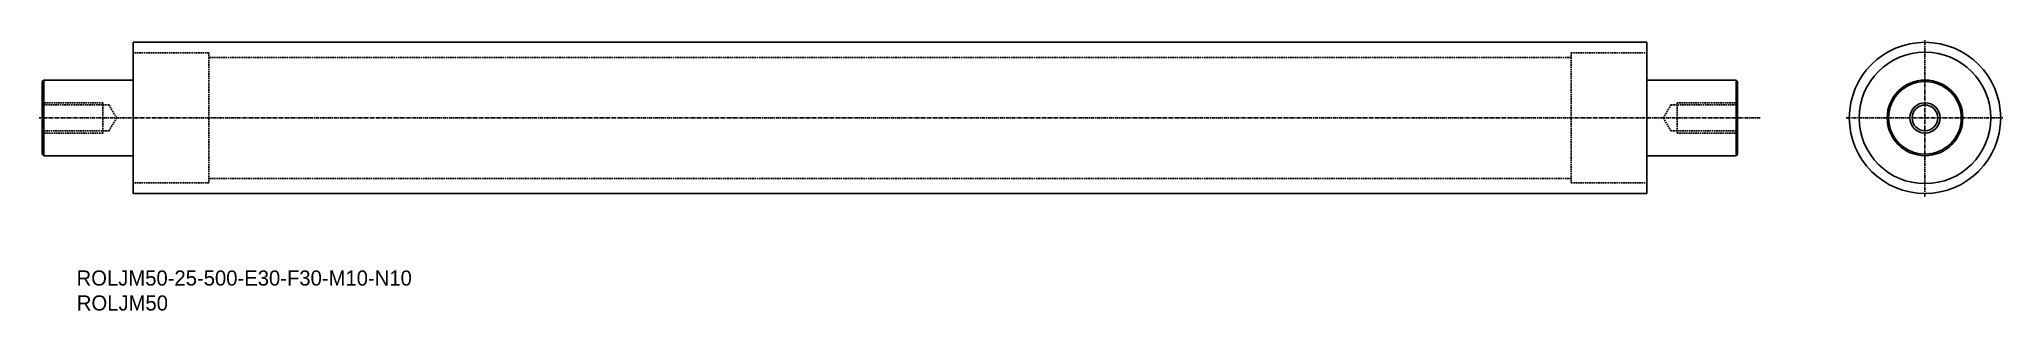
# Model space of a CAD drawing. Extents: x -94 to 555, y -28 to 62.
import ezdxf

# ---------------------------------------------------------------- set-up
doc = ezdxf.new("R2010")
doc.units = 0
doc.linetypes.add('CENTER', pattern=[2, 1.25, -0.25, 0.25, -0.25])
doc.linetypes.add('DASHED', pattern=[0.75, 0.5, -0.25])
doc.layers.get('0').update_dxf_attribs({"linetype": 'CONTINUOUS'})
doc.layers.add('CENTER', color=1, linetype='CENTER')

# ---------------------------------------------------------------- blocks, each defined once
blk = doc.blocks.new('*U29')
at = {"color": 7}
blk.add_text('ROLJM50-25-500-E30-F30-M10-N10', height=5, dxfattribs=at).set_placement((-81.47, -19.6))
blk = doc.blocks.new('*U30')
at = {"color": 7}
blk.add_text('ROLJM50', height=5, dxfattribs=at).set_placement((-81.39, -27.85))

msp = doc.modelspace()

# ---------------------------------------------------------------- linework, layer by layer
at = {"color": 7, "linetype": 'CONTINUOUS'}
for p, q in [((-62.79, 60.85), (-62.79, 10.85)), ((437.21, 60.85), (-62.79, 60.85)), ((437.21, 10.85), (437.21, 60.85)), ((-92.29, 48.35), (-92.79, 47.85)), ((-92.79, 47.85), (-92.79, 23.85)), ((-92.29, 48.35), (-62.79, 48.35)), ((-92.29, 48.35), (-92.29, 23.35)), ((466.71, 48.35), (437.21, 48.35)), ((466.71, 48.35), (467.21, 47.85)), ((466.71, 48.35), (466.71, 23.35)), ((467.21, 47.85), (467.21, 23.85)), ((-92.29, 23.35), (-92.79, 23.85)), ((-92.29, 23.35), (-62.79, 23.35)), ((466.71, 23.35), (437.21, 23.35)), ((466.71, 23.35), (467.21, 23.85)), ((437.21, 10.85), (-62.79, 10.85))]:
    msp.add_line(p, q, dxfattribs=at)
at = {"color": 3, "linetype": 'DASHED'}
for p, q in [((-37.79, 57.35), (-62.79, 57.35)), ((-37.79, 57.35), (-37.79, 14.35)), ((412.21, 55.85), (-37.79, 55.85)), ((412.21, 57.35), (437.21, 57.35)), ((412.21, 57.35), (412.21, 14.35)), ((-72.79, 40.85), (-92.79, 40.85)), ((-70.79, 40.15), (-92.79, 40.15)), ((-72.79, 40.85), (-72.79, 30.85)), ((-70.79, 40.15), (-68.28, 35.85)), ((445.2, 40.15), (442.69, 35.85)), ((445.2, 40.15), (467.21, 40.15)), ((447.21, 40.85), (447.21, 30.85)), ((447.21, 40.85), (467.21, 40.85)), ((-70.76, 31.55), (-68.28, 35.85)), ((445.18, 31.55), (442.69, 35.85)), ((-70.76, 31.55), (-92.79, 31.55)), ((-72.79, 30.85), (-92.79, 30.85)), ((445.18, 31.55), (467.21, 31.55)), ((447.21, 30.85), (467.21, 30.85)), ((-37.79, 14.35), (-62.79, 14.35)), ((412.21, 15.85), (-37.79, 15.85)), ((412.21, 14.35), (437.21, 14.35))]:
    msp.add_line(p, q, dxfattribs=at)
at = {"color": 7, "linetype": 'CONTINUOUS'}
for radius in [25, 21.75, 12.5, 12, 4.25]:
    msp.add_circle((529.12, 35.85), radius, dxfattribs=at)
at = {"color": 3, "linetype": 'CONTINUOUS'}
msp.add_circle((529.12, 35.85), 5, dxfattribs=at)
at = {"layer": 'CENTER', "color": 1, "linetype": 'CENTER'}
for p, q in [((529.12, 9.85), (529.12, 61.85)), ((474.71, 35.85), (-93.79, 35.85)), ((503.12, 35.85), (555.12, 35.85))]:
    msp.add_line(p, q, dxfattribs=at)

# ---------------------------------------------------------------- block references
at = {"color": 7}
for name in ['*U29', '*U30']:
    msp.add_blockref(name, (0, 0), dxfattribs=at)

doc.saveas('drawing.dxf')
